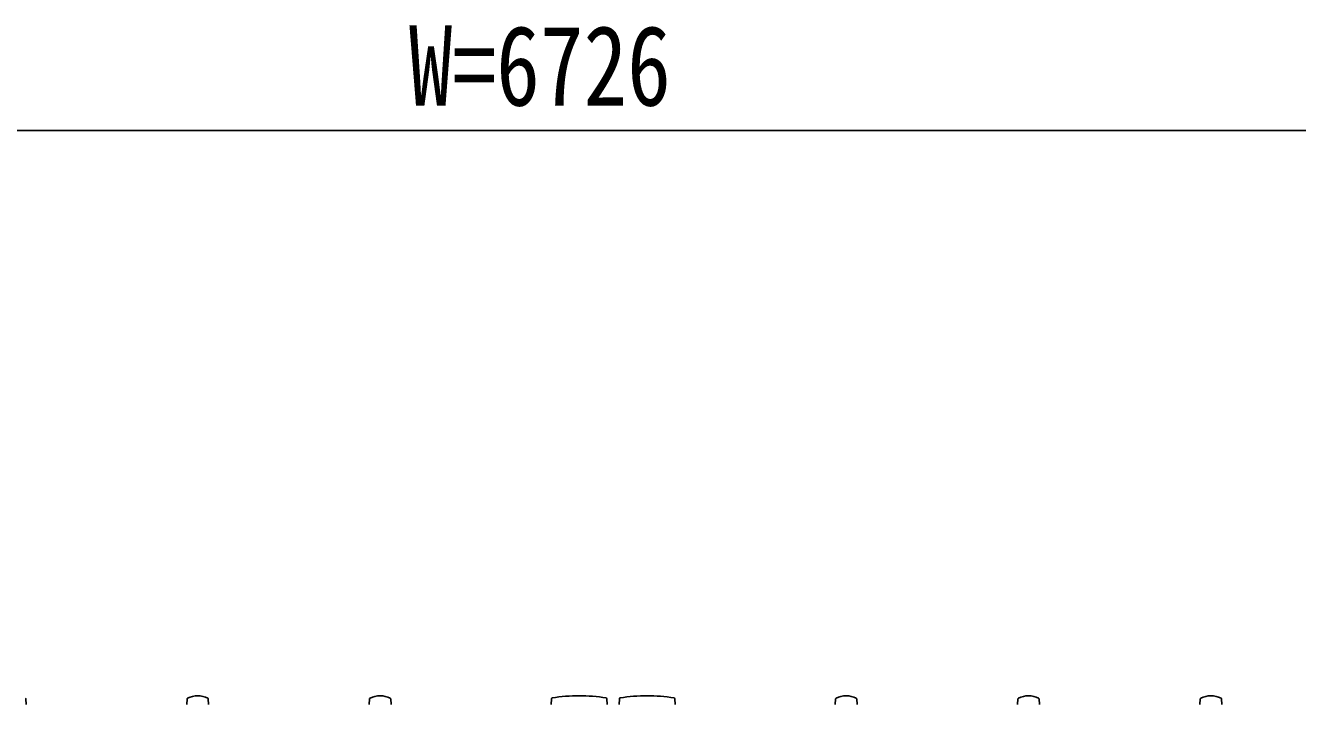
# Model space of a CAD drawing. Units: millimetres, scale not verified. Extents: x -16820 to 16820, y -11880 to 11880.
# Drawn here: x -9972 to -8577, y -1889 to -1144 of the extents above; entities that cross this region are included whole.
import ezdxf
from ezdxf.enums import TextEntityAlignment as Align

# ---------------------------------------------------------------- set-up
doc = ezdxf.new("R2010")
doc.units = ezdxf.units.MM
doc.header["$LTSCALE"] = 50
doc.layers.add('0-3_YKK_13', color=4, linetype='Continuous')
doc.layers.add('0-5_YKK_D', color=6, linetype='Continuous')
doc.styles.add('ＭＳ ゴシック', font='')
doc.styles.get('ＭＳ ゴシック').set_extended_font_data('MS Gothic')

msp = doc.modelspace()

# ---------------------------------------------------------------- linework, layer by layer
at = {"layer": '0-3_YKK_13'}
for p, q in [((-9971.42, -1888.68), (-9971.79, -1882.55)), ((-9795.42, -1888.68), (-9795.04, -1882.55)), ((-9771.42, -1888.68), (-9771.79, -1882.55)), ((-9595.42, -1888.68), (-9595.04, -1882.55)), ((-9571.42, -1888.68), (-9571.79, -1882.55)), ((-9395.53, -1882.35), (-9395.92, -1888.68)), ((-9334.8, -1882.35), (-9334.42, -1888.68)), ((-9321.03, -1882.35), (-9321.42, -1888.68)), ((-9260.3, -1882.35), (-9259.92, -1888.68)), ((-9084.42, -1888.68), (-9084.04, -1882.55)), ((-9060.42, -1888.68), (-9060.79, -1882.55)), ((-8884.42, -1888.68), (-8884.04, -1882.55)), ((-8860.42, -1888.68), (-8860.79, -1882.55)), ((-8684.42, -1888.68), (-8684.04, -1882.55)), ((-8660.42, -1888.68), (-8660.79, -1882.55))]:
    msp.add_line(p, q, dxfattribs=at)
for centre, radius, start, end in [((-9972.79, -1882.61), 1, 3.5, 62.3399), ((-9794.04, -1882.61), 1, 117.6601, 176.5), ((-9783.42, -1902.89), 23.89, 62.3399, 117.6601), ((-9772.79, -1882.61), 1, 3.5, 62.3399), ((-9594.04, -1882.61), 1, 117.6601, 176.5), ((-9583.42, -1902.89), 23.89, 62.3399, 117.6601), ((-9572.79, -1882.61), 1, 3.5, 62.3399), ((-9394.53, -1882.41), 1, 99.38883, 176.5), ((-9365.17, -2060), 181, 80.61117, 99.38883), ((-9335.8, -1882.41), 1, 3.5, 80.61117), ((-9320.03, -1882.41), 1, 99.38883, 176.5), ((-9290.67, -2060), 181, 80.61117, 99.38883), ((-9261.3, -1882.41), 1, 3.5, 80.61117), ((-9083.04, -1882.61), 1, 117.6601, 176.5), ((-9072.42, -1902.89), 23.89, 62.3399, 117.6601), ((-9061.79, -1882.61), 1, 3.5, 62.3399), ((-8883.04, -1882.61), 1, 117.6601, 176.5), ((-8872.42, -1902.89), 23.89, 62.3399, 117.6601), ((-8861.79, -1882.61), 1, 3.5, 62.3399), ((-8683.04, -1882.61), 1, 117.6601, 176.5), ((-8672.42, -1902.89), 23.89, 62.3399, 117.6601), ((-8661.79, -1882.61), 1, 3.5, 62.3399)]:
    msp.add_arc(centre, radius, start, end, dxfattribs=at)
at = {"layer": '0-5_YKK_D'}
msp.add_line((-6064.92, -1259), (-12590.92, -1259), dxfattribs=at)

# ---------------------------------------------------------------- texts
at = {"layer": '0-5_YKK_D', "style": 'ＭＳ ゴシック', "width": 0.8}
msp.add_text('W=6726', height=87.98, dxfattribs=at).set_placement((-9551.92, -1258.2), align=Align.BOTTOM_LEFT)

doc.saveas('drawing.dxf')
